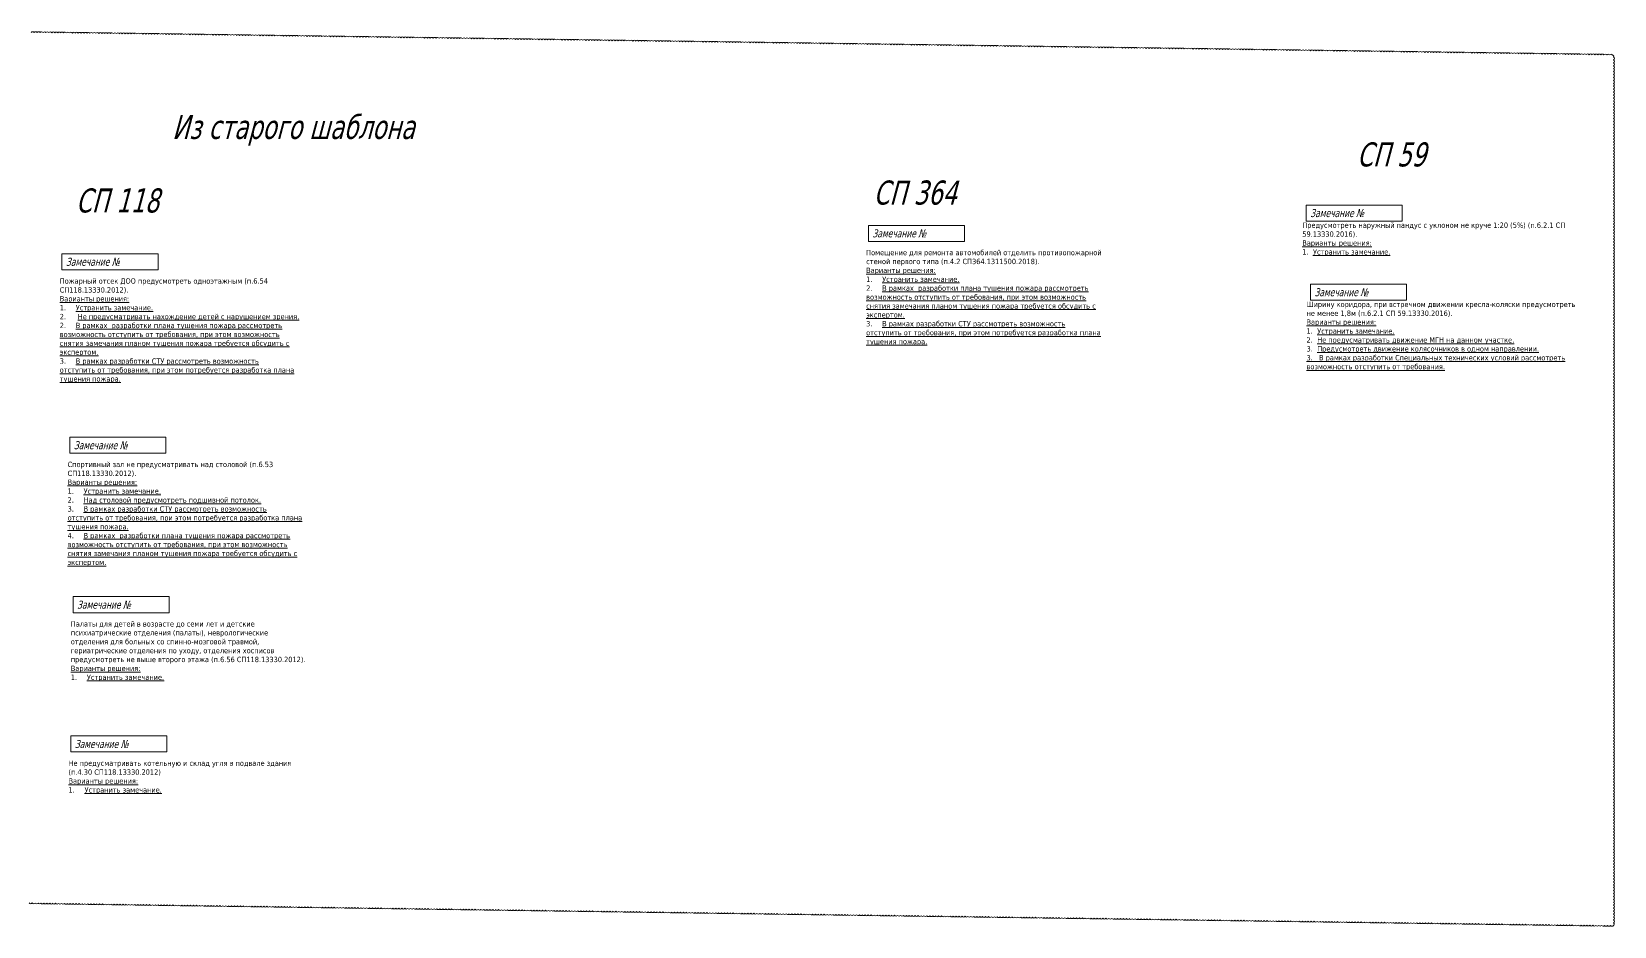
# Model space of a CAD drawing. Header units: millimetres. Extents: x -204396 to 1997851, y -2958255 to 237418.
# Drawn here: x 1819835 to 1997851, y -159197 to -58614 of the extents above; entities that cross this region are included whole.
import ezdxf

# ---------------------------------------------------------------- set-up
doc = ezdxf.new("R2010")
doc.units = ezdxf.units.MM
doc.layers.add('экспертиза', color=1, linetype='Continuous', lineweight=0)
doc.styles.add('ЭКСПЕРТИЗА', font='tahoma.ttf')

msp = doc.modelspace()

# ---------------------------------------------------------------- linework, layer by layer
at = {"layer": 'экспертиза'}
msp.add_lwpolyline([(1819559, -156566, 0.5205671), (1819889, -156571, 0.5205671), (1820219, -156576, 0.5205671), (1820549, -156580, 0.5205671), (1820879, -156585, 0.5205671), (1821209, -156590, 0.5205671), (1821539, -156595, 0.5205671), (1821869, -156599, 0.5205671), (1822199, -156604, 0.5205671), (1822529, -156609, 0.5205671), (1822859, -156613, 0.5205671), (1823189, -156618, 0.5205671), (1823519, -156623, 0.5205671), (1823849, -156628, 0.5205671), (1824178, -156632, 0.5205671), (1824508, -156637, 0.5205671), (1824838, -156642, 0.5205671), (1825168, -156646, 0.5205671), (1825498, -156651, 0.5205671), (1825828, -156656, 0.5205671), (1826158, -156661, 0.5205671), (1826488, -156665, 0.5205671), (1826818, -156670, 0.5205671), (1827148, -156675, 0.5205671), (1827478, -156679, 0.5205671), (1827808, -156684, 0.5205671), (1828138, -156689, 0.5205671), (1828468, -156694, 0.5205671), (1828798, -156698, 0.5205671), (1829128, -156703, 0.5205671), (1829458, -156708, 0.5205671), (1829788, -156713, 0.5205671), (1830118, -156717, 0.5205671), (1830448, -156722, 0.5205671), (1830778, -156727, 0.5205671), (1831108, -156731, 0.5205671), (1831438, -156736, 0.5205671), (1831768, -156741, 0.5205671), (1832098, -156746, 0.5205671), (1832428, -156750, 0.5205671), (1832758, -156755, 0.5205671), (1833088, -156760, 0.5205671), (1833418, -156764, 0.5205671), (1833748, -156769, 0.5205671), (1834078, -156774, 0.5205671), (1834408, -156779, 0.5205671), (1834737, -156783, 0.5205671), (1835067, -156788, 0.5205671), (1835397, -156793, 0.5205671), (1835727, -156797, 0.5205671), (1836057, -156802, 0.5205671), (1836387, -156807, 0.5205671), (1836717, -156812, 0.5205671), (1837047, -156816, 0.5205671), (1837377, -156821, 0.5205671), (1837707, -156826, 0.5205671), (1838037, -156830, 0.5205671), (1838367, -156835, 0.5205671), (1838697, -156840, 0.5205671), (1839027, -156845, 0.5205671), (1839357, -156849, 0.5205671), (1839687, -156854, 0.5205671), (1840017, -156859, 0.5205671), (1840347, -156863, 0.5205671), (1840677, -156868, 0.5205671), (1841007, -156873, 0.5205671), (1841337, -156878, 0.5205671), (1841667, -156882, 0.5205671), (1841997, -156887, 0.5205671), (1842327, -156892, 0.5205671), (1842657, -156896, 0.5205671), (1842987, -156901, 0.5205671), (1843317, -156906, 0.5205671), (1843647, -156911, 0.5205671), (1843977, -156915, 0.5205671), (1844307, -156920, 0.5205671), (1844637, -156925, 0.5205671), (1844967, -156929, 0.5205671), (1845297, -156934, 0.5205671), (1845626, -156939, 0.5205671), (1845956, -156944, 0.5205671), (1846286, -156948, 0.5205671), (1846616, -156953, 0.5205671), (1846946, -156958, 0.5205671), (1847276, -156962, 0.5205671), (1847606, -156967, 0.5205671), (1847936, -156972, 0.5205671), (1848266, -156977, 0.5205671), (1848596, -156981, 0.5205671), (1848926, -156986, 0.5205671), (1849256, -156991, 0.5205671), (1849586, -156995, 0.5205671), (1849916, -157000, 0.5205671), (1850246, -157005, 0.5205671), (1850576, -157010, 0.5205671), (1850906, -157014, 0.5205671), (1851236, -157019, 0.5205671), (1851566, -157024, 0.5205671), (1851896, -157029, 0.5205671), (1852226, -157033, 0.5205671), (1852556, -157038, 0.5205671), (1852886, -157043, 0.5205671), (1853216, -157047, 0.5205671), (1853546, -157052, 0.5205671), (1853876, -157057, 0.5205671), (1854206, -157062, 0.5205671), (1854536, -157066, 0.5205671), (1854866, -157071, 0.5205671), (1855196, -157076, 0.5205671), (1855526, -157080, 0.5205671), (1855856, -157085, 0.5205671), (1856185, -157090, 0.5205671), (1856515, -157095, 0.5205671), (1856845, -157099, 0.5205671), (1857175, -157104, 0.5205671), (1857505, -157109, 0.5205671), (1857835, -157113, 0.5205671), (1858165, -157118, 0.5205671), (1858495, -157123, 0.5205671), (1858825, -157128, 0.5205671), (1859155, -157132, 0.5205671), (1859485, -157137, 0.5205671), (1859815, -157142, 0.5205671), (1860145, -157146, 0.5205671), (1860475, -157151, 0.5205671), (1860805, -157156, 0.5205671), (1861135, -157161, 0.5205671), (1861465, -157165, 0.5205671), (1861795, -157170, 0.5205671), (1862125, -157175, 0.5205671), (1862455, -157179, 0.5205671), (1862785, -157184, 0.5205671), (1863115, -157189, 0.5205671), (1863445, -157194, 0.5205671), (1863775, -157198, 0.5205671), (1864105, -157203, 0.5205671), (1864435, -157208, 0.5205671), (1864765, -157212, 0.5205671), (1865095, -157217, 0.5205671), (1865425, -157222, 0.5205671), (1865755, -157227, 0.5205671), (1866085, -157231, 0.5205671), (1866415, -157236, 0.5205671), (1866745, -157241, 0.5205671), (1867074, -157245, 0.5205671), (1867404, -157250, 0.5205671), (1867734, -157255, 0.5205671), (1868064, -157260, 0.5205671), (1868394, -157264, 0.5205671), (1868724, -157269, 0.5205671), (1869054, -157274, 0.5205671), (1869384, -157278, 0.5205671), (1869714, -157283, 0.5205671), (1870044, -157288, 0.5205671), (1870374, -157293, 0.5205671), (1870704, -157297, 0.5205671), (1871034, -157302, 0.5205671), (1871364, -157307, 0.5205671), (1871694, -157312, 0.5205671), (1872024, -157316, 0.5205671), (1872354, -157321, 0.5205671), (1872684, -157326, 0.5205671), (1873014, -157330, 0.5205671), (1873344, -157335, 0.5205671), (1873674, -157340, 0.5205671), (1874004, -157345, 0.5205671), (1874334, -157349, 0.5205671), (1874664, -157354, 0.5205671), (1874994, -157359, 0.5205671), (1875324, -157363, 0.5205671), (1875654, -157368, 0.5205671), (1875984, -157373, 0.5205671), (1876314, -157378, 0.5205671), (1876644, -157382, 0.5205671), (1876974, -157387, 0.5205671), (1877304, -157392, 0.5205671), (1877633, -157396, 0.5205671), (1877963, -157401, 0.5205671), (1878293, -157406, 0.5205671), (1878623, -157411, 0.5205671), (1878953, -157415, 0.5205671), (1879283, -157420, 0.5205671), (1879613, -157425, 0.5205671), (1879943, -157429, 0.5205671), (1880273, -157434, 0.5205671), (1880603, -157439, 0.5205671), (1880933, -157444, 0.5205671), (1881263, -157448, 0.5205671), (1881593, -157453, 0.5205671), (1881923, -157458, 0.5205671), (1882253, -157462, 0.5205671), (1882583, -157467, 0.5205671), (1882913, -157472, 0.5205671), (1883243, -157477, 0.5205671), (1883573, -157481, 0.5205671), (1883903, -157486, 0.5205671), (1884233, -157491, 0.5205671), (1884563, -157495, 0.5205671), (1884893, -157500, 0.5205671), (1885223, -157505, 0.5205671), (1885553, -157510, 0.5205671), (1885883, -157514, 0.5205671), (1886213, -157519, 0.5205671), (1886543, -157524, 0.5205671), (1886873, -157528, 0.5205671), (1887203, -157533, 0.5205671), (1887533, -157538, 0.5205671), (1887863, -157543, 0.5205671), (1888193, -157547, 0.5205671), (1888522, -157552, 0.5205671), (1888852, -157557, 0.5205671), (1889182, -157561, 0.5205671), (1889512, -157566, 0.5205671), (1889842, -157571, 0.5205671), (1890172, -157576, 0.5205671), (1890502, -157580, 0.5205671), (1890832, -157585, 0.5205671), (1891162, -157590, 0.5205671), (1891492, -157595, 0.5205671), (1891822, -157599, 0.5205671), (1892152, -157604, 0.5205671), (1892482, -157609, 0.5205671), (1892812, -157613, 0.5205671), (1893142, -157618, 0.5205671), (1893472, -157623, 0.5205671), (1893802, -157628, 0.5205671), (1894132, -157632, 0.5205671), (1894462, -157637, 0.5205671), (1894792, -157642, 0.5205671), (1895122, -157646, 0.5205671), (1895452, -157651, 0.5205671), (1895782, -157656, 0.5205671), (1896112, -157661, 0.5205671), (1896442, -157665, 0.5205671), (1896772, -157670, 0.5205671), (1897102, -157675, 0.5205671), (1897432, -157679, 0.5205671), (1897762, -157684, 0.5205671), (1898092, -157689, 0.5205671), (1898422, -157694, 0.5205671), (1898752, -157698, 0.5205671), (1899081, -157703, 0.5205671), (1899411, -157708, 0.5205671), (1899741, -157712, 0.5205671), (1900071, -157717, 0.5205671), (1900401, -157722, 0.5205671), (1900731, -157727, 0.5205671), (1901061, -157731, 0.5205671), (1901391, -157736, 0.5205671), (1901721, -157741, 0.5205671), (1902051, -157745, 0.5205671), (1902381, -157750, 0.5205671), (1902711, -157755, 0.5205671), (1903041, -157760, 0.5205671), (1903371, -157764, 0.5205671), (1903701, -157769, 0.5205671), (1904031, -157774, 0.5205671), (1904361, -157778, 0.5205671), (1904691, -157783, 0.5205671), (1905021, -157788, 0.5205671), (1905351, -157793, 0.5205671), (1905681, -157797, 0.5205671), (1906011, -157802, 0.5205671), (1906341, -157807, 0.5205671), (1906671, -157811, 0.5205671), (1907001, -157816, 0.5205671), (1907331, -157821, 0.5205671), (1907661, -157826, 0.5205671), (1907991, -157830, 0.5205671), (1908321, -157835, 0.5205671), (1908651, -157840, 0.5205671), (1908981, -157844, 0.5205671), (1909311, -157849, 0.5205671), (1909641, -157854, 0.5205671), (1909970, -157859, 0.5205671), (1910300, -157863, 0.5205671), (1910630, -157868, 0.5205671), (1910960, -157873, 0.5205671), (1911290, -157877, 0.5205671), (1911620, -157882, 0.5205671), (1911950, -157887, 0.5205671), (1912280, -157892, 0.5205671), (1912610, -157896, 0.5205671), (1912940, -157901, 0.5205671), (1913270, -157906, 0.5205671), (1913600, -157911, 0.5205671), (1913930, -157915, 0.5205671), (1914260, -157920, 0.5205671), (1914590, -157925, 0.5205671), (1914920, -157929, 0.5205671), (1915250, -157934, 0.5205671), (1915580, -157939, 0.5205671), (1915910, -157944, 0.5205671), (1916240, -157948, 0.5205671), (1916570, -157953, 0.5205671), (1916900, -157958, 0.5205671), (1917230, -157962, 0.5205671), (1917560, -157967, 0.5205671), (1917890, -157972, 0.5205671), (1918220, -157977, 0.5205671), (1918550, -157981, 0.5205671), (1918880, -157986, 0.5205671), (1919210, -157991, 0.5205671), (1919540, -157995, 0.5205671), (1919870, -158000, 0.5205671), (1920200, -158005, 0.5205671), (1920529, -158010, 0.5205671), (1920859, -158014, 0.5205671), (1921189, -158019, 0.5205671), (1921519, -158024, 0.5205671), (1921849, -158028, 0.5205671), (1922179, -158033, 0.5205671), (1922509, -158038, 0.5205671), (1922839, -158043, 0.5205671), (1923169, -158047, 0.5205671), (1923499, -158052, 0.5205671), (1923829, -158057, 0.5205671), (1924159, -158061, 0.5205671), (1924489, -158066, 0.5205671), (1924819, -158071, 0.5205671), (1925149, -158076, 0.5205671), (1925479, -158080, 0.5205671), (1925809, -158085, 0.5205671), (1926139, -158090, 0.5205671), (1926469, -158094, 0.5205671), (1926799, -158099, 0.5205671), (1927129, -158104, 0.5205671), (1927459, -158109, 0.5205671), (1927789, -158113, 0.5205671), (1928119, -158118, 0.5205671), (1928449, -158123, 0.5205671), (1928779, -158127, 0.5205671), (1929109, -158132, 0.5205671), (1929439, -158137, 0.5205671), (1929769, -158142, 0.5205671), (1930099, -158146, 0.5205671), (1930429, -158151, 0.5205671), (1930759, -158156, 0.5205671), (1931089, -158160, 0.5205671), (1931418, -158165, 0.5205671), (1931748, -158170, 0.5205671), (1932078, -158175, 0.5205671), (1932408, -158179, 0.5205671), (1932738, -158184, 0.5205671), (1933068, -158189, 0.5205671), (1933398, -158194, 0.5205671), (1933728, -158198, 0.5205671), (1934058, -158203, 0.5205671), (1934388, -158208, 0.5205671), (1934718, -158212, 0.5205671), (1935048, -158217, 0.5205671), (1935378, -158222, 0.5205671), (1935708, -158227, 0.5205671), (1936038, -158231, 0.5205671), (1936368, -158236, 0.5205671), (1936698, -158241, 0.5205671), (1937028, -158245, 0.5205671), (1937358, -158250, 0.5205671), (1937688, -158255, 0.5205671), (1938018, -158260, 0.5205671), (1938348, -158264, 0.5205671), (1938678, -158269, 0.5205671), (1939008, -158274, 0.5205671), (1939338, -158278, 0.5205671), (1939668, -158283, 0.5205671), (1939998, -158288, 0.5205671), (1940328, -158293, 0.5205671), (1940658, -158297, 0.5205671), (1940988, -158302, 0.5205671), (1941318, -158307, 0.5205671), (1941648, -158311, 0.5205671), (1941977, -158316, 0.5205671), (1942307, -158321, 0.5205671), (1942637, -158326, 0.5205671), (1942967, -158330, 0.5205671), (1943297, -158335, 0.5205671), (1943627, -158340, 0.5205671), (1943957, -158344, 0.5205671), (1944287, -158349, 0.5205671), (1944617, -158354, 0.5205671), (1944947, -158359, 0.5205671), (1945277, -158363, 0.5205671), (1945607, -158368, 0.5205671), (1945937, -158373, 0.5205671), (1946267, -158377, 0.5205671), (1946597, -158382, 0.5205671), (1946927, -158387, 0.5205671), (1947257, -158392, 0.5205671), (1947587, -158396, 0.5205671), (1947917, -158401, 0.5205671), (1948247, -158406, 0.5205671), (1948577, -158410, 0.5205671), (1948907, -158415, 0.5205671), (1949237, -158420, 0.5205671), (1949567, -158425, 0.5205671), (1949897, -158429, 0.5205671), (1950227, -158434, 0.5205671), (1950557, -158439, 0.5205671), (1950887, -158443, 0.5205671), (1951217, -158448, 0.5205671), (1951547, -158453, 0.5205671), (1951877, -158458, 0.5205671), (1952207, -158462, 0.5205671), (1952537, -158467, 0.5205671), (1952866, -158472, 0.5205671), (1953196, -158477, 0.5205671), (1953526, -158481, 0.5205671), (1953856, -158486, 0.5205671), (1954186, -158491, 0.5205671), (1954516, -158495, 0.5205671), (1954846, -158500, 0.5205671), (1955176, -158505, 0.5205671), (1955506, -158510, 0.5205671), (1955836, -158514, 0.5205671), (1956166, -158519, 0.5205671), (1956496, -158524, 0.5205671), (1956826, -158528, 0.5205671), (1957156, -158533, 0.5205671), (1957486, -158538, 0.5205671), (1957816, -158543, 0.5205671), (1958146, -158547, 0.5205671), (1958476, -158552, 0.5205671), (1958806, -158557, 0.5205671), (1959136, -158561, 0.5205671), (1959466, -158566, 0.5205671), (1959796, -158571, 0.5205671), (1960126, -158576, 0.5205671), (1960456, -158580, 0.5205671), (1960786, -158585, 0.5205671), (1961116, -158590, 0.5205671), (1961446, -158594, 0.5205671), (1961776, -158599, 0.5205671), (1962106, -158604, 0.5205671), (1962436, -158609, 0.5205671), (1962766, -158613, 0.5205671), (1963096, -158618, 0.5205671), (1963425, -158623, 0.5205671), (1963755, -158627, 0.5205671), (1964085, -158632, 0.5205671), (1964415, -158637, 0.5205671), (1964745, -158642, 0.5205671), (1965075, -158646, 0.5205671), (1965405, -158651, 0.5205671), (1965735, -158656, 0.5205671), (1966065, -158660, 0.5205671), (1966395, -158665, 0.5205671), (1966725, -158670, 0.5205671), (1967055, -158675, 0.5205671), (1967385, -158679, 0.5205671), (1967715, -158684, 0.5205671), (1968045, -158689, 0.5205671), (1968375, -158693, 0.5205671), (1968705, -158698, 0.5205671), (1969035, -158703, 0.5205671), (1969365, -158708, 0.5205671), (1969695, -158712, 0.5205671), (1970025, -158717, 0.5205671), (1970355, -158722, 0.5205671), (1970685, -158726, 0.5205671), (1971015, -158731, 0.5205671), (1971345, -158736, 0.5205671), (1971675, -158741, 0.5205671), (1972005, -158745, 0.5205671), (1972335, -158750, 0.5205671), (1972665, -158755, 0.5205671), (1972995, -158759, 0.5205671), (1973325, -158764, 0.5205671), (1973655, -158769, 0.5205671), (1973985, -158774, 0.5205671), (1974314, -158778, 0.5205671), (1974644, -158783, 0.5205671), (1974974, -158788, 0.5205671), (1975304, -158793, 0.5205671), (1975634, -158797, 0.5205671), (1975964, -158802, 0.5205671), (1976294, -158807, 0.5205671), (1976624, -158811, 0.5205671), (1976954, -158816, 0.5205671), (1977284, -158821, 0.5205671), (1977614, -158826, 0.5205671), (1977944, -158830, 0.5205671), (1978274, -158835, 0.5205671), (1978604, -158840, 0.5205671), (1978934, -158844, 0.5205671), (1979264, -158849, 0.5205671), (1979594, -158854, 0.5205671), (1979924, -158859, 0.5205671), (1980254, -158863, 0.5205671), (1980584, -158868, 0.5205671), (1980914, -158873, 0.5205671), (1981244, -158877, 0.5205671), (1981574, -158882, 0.5205671), (1981904, -158887, 0.5205671), (1982234, -158892, 0.5205671), (1982564, -158896, 0.5205671), (1982894, -158901, 0.5205671), (1983224, -158906, 0.5205671), (1983554, -158910, 0.5205671), (1983884, -158915, 0.5205671), (1984214, -158920, 0.5205671), (1984544, -158925, 0.5205671), (1984873, -158929, 0.5205671), (1985203, -158934, 0.5205671), (1985533, -158939, 0.5205671), (1985863, -158943, 0.5205671), (1986193, -158948, 0.5205671), (1986523, -158953, 0.5205671), (1986853, -158958, 0.5205671), (1987183, -158962, 0.5205671), (1987513, -158967, 0.5205671), (1987843, -158972, 0.5205671), (1988173, -158976, 0.5205671), (1988503, -158981, 0.5205671), (1988833, -158986, 0.5205671), (1989163, -158991, 0.5205671), (1989493, -158995, 0.5205671), (1989823, -159000, 0.5205671), (1990153, -159005, 0.5205671), (1990483, -159009, 0.5205671), (1990813, -159014, 0.5205671), (1991143, -159019, 0.5205671), (1991473, -159024, 0.5205671), (1991803, -159028, 0.5205671), (1992133, -159033, 0.5205671), (1992463, -159038, 0.5205671), (1992793, -159042, 0.5205671), (1993123, -159047, 0.5205671), (1993453, -159052, 0.5205671), (1993783, -159057, 0.5205671), (1994113, -159061, 0.5205671), (1994443, -159066, 0.5205671), (1994773, -159071, 0.5205671), (1995103, -159076, 0.5205671), (1995433, -159080, 0.5205671), (1995762, -159085, 0.5205671), (1996092, -159090, 0.5205671), (1996422, -159094, 0.5205671), (1996752, -159099, 0.5205671), (1997082, -159104, 0.5205671), (1997412, -159109, 0.5205671), (1997742, -159113, 0.5205671), (1997765, -158806, 0.5205671), (1997765, -158476, 0.5205671), (1997765, -158146, 0.5205671), (1997765, -157816, 0.5205671), (1997765, -157486, 0.5205671), (1997765, -157156, 0.5205671), (1997765, -156826, 0.5205671), (1997765, -156496, 0.5205671), (1997765, -156166, 0.5205671), (1997765, -155836, 0.5205671), (1997765, -155506, 0.5205671), (1997765, -155176, 0.5205671), (1997765, -154846, 0.5205671), (1997765, -154516, 0.5205671), (1997765, -154186, 0.5205671), (1997765, -153856, 0.5205671), (1997765, -153526, 0.5205671), (1997765, -153196, 0.5205671), (1997765, -152866, 0.5205671), (1997765, -152536, 0.5205671), (1997765, -152206, 0.5205671), (1997765, -151876, 0.5205671), (1997765, -151546, 0.5205671), (1997765, -151216, 0.5205671), (1997765, -150886, 0.5205671), (1997765, -150556, 0.5205671), (1997765, -150226, 0.5205671), (1997765, -149896, 0.5205671), (1997765, -149566, 0.5205671), (1997765, -149236, 0.5205671), (1997765, -148906, 0.5205671), (1997765, -148576, 0.5205671), (1997765, -148246, 0.5205671), (1997765, -147916, 0.5205671), (1997765, -147586, 0.5205671), (1997765, -147256, 0.5205671), (1997765, -146926, 0.5205671), (1997765, -146596, 0.5205671), (1997765, -146266, 0.5205671), (1997765, -145936, 0.5205671), (1997765, -145606, 0.5205671), (1997765, -145276, 0.5205671), (1997765, -144946, 0.5205671), (1997765, -144616, 0.5205671), (1997765, -144286, 0.5205671), (1997765, -143956, 0.5205671), (1997765, -143626, 0.5205671), (1997765, -143296, 0.5205671), (1997765, -142966, 0.5205671), (1997765, -142636, 0.5205671), (1997765, -142306, 0.5205671), (1997765, -141976, 0.5205671), (1997765, -141646, 0.5205671), (1997765, -141316, 0.5205671), (1997765, -140986, 0.5205671), (1997765, -140656, 0.5205671), (1997765, -140326, 0.5205671), (1997765, -139996, 0.5205671), (1997765, -139666, 0.5205671), (1997765, -139336, 0.5205671), (1997765, -139006, 0.5205671), (1997765, -138676, 0.5205671), (1997765, -138346, 0.5205671), (1997765, -138016, 0.5205671), (1997765, -137686, 0.5205671), (1997765, -137356, 0.5205671), (1997765, -137026, 0.5205671), (1997765, -136696, 0.5205671), (1997765, -136366, 0.5205671), (1997765, -136036, 0.5205671), (1997765, -135706, 0.5205671), (1997765, -135376, 0.5205671), (1997765, -135046, 0.5205671), (1997765, -134716, 0.5205671), (1997765, -134386, 0.5205671), (1997765, -134056, 0.5205671), (1997765, -133726, 0.5205671), (1997765, -133396, 0.5205671), (1997765, -133066, 0.5205671), (1997765, -132736, 0.5205671), (1997765, -132406, 0.5205671), (1997765, -132076, 0.5205671), (1997765, -131746, 0.5205671), (1997765, -131416, 0.5205671), (1997765, -131086, 0.5205671), (1997765, -130756, 0.5205671), (1997765, -130426, 0.5205671), (1997765, -130096, 0.5205671), (1997765, -129766, 0.5205671), (1997765, -129436, 0.5205671), (1997765, -129106, 0.5205671), (1997765, -128776, 0.5205671), (1997765, -128446, 0.5205671), (1997765, -128116, 0.5205671), (1997765, -127786, 0.5205671), (1997765, -127456, 0.5205671), (1997765, -127126, 0.5205671), (1997765, -126796, 0.5205671), (1997765, -126466, 0.5205671), (1997765, -126136, 0.5205671), (1997765, -125806, 0.5205671), (1997765, -125476, 0.5205671), (1997765, -125146, 0.5205671), (1997765, -124816, 0.5205671), (1997765, -124486, 0.5205671), (1997765, -124156, 0.5205671), (1997765, -123826, 0.5205671), (1997765, -123496, 0.5205671), (1997765, -123166, 0.5205671), (1997765, -122836, 0.5205671), (1997765, -122506, 0.5205671), (1997765, -122176, 0.5205671), (1997765, -121846, 0.5205671), (1997765, -121516, 0.5205671), (1997765, -121186, 0.5205671), (1997765, -120856, 0.5205671), (1997765, -120526, 0.5205671), (1997765, -120196, 0.5205671), (1997765, -119866, 0.5205671), (1997765, -119536, 0.5205671), (1997765, -119206, 0.5205671), (1997765, -118876, 0.5205671), (1997765, -118546, 0.5205671), (1997765, -118216, 0.5205671), (1997765, -117886, 0.5205671), (1997765, -117556, 0.5205671), (1997765, -117226, 0.5205671), (1997765, -116896, 0.5205671), (1997765, -116566, 0.5205671), (1997765, -116236, 0.5205671), (1997765, -115906, 0.5205671), (1997765, -115576, 0.5205671), (1997765, -115246, 0.5205671), (1997765, -114916, 0.5205671), (1997765, -114586, 0.5205671), (1997765, -114256, 0.5205671), (1997765, -113926, 0.5205671), (1997765, -113596, 0.5205671), (1997765, -113266, 0.5205671), (1997765, -112936, 0.5205671), (1997765, -112606, 0.5205671), (1997765, -112276, 0.5205671), (1997765, -111946, 0.5205671), (1997765, -111616, 0.5205671), (1997765, -111286, 0.5205671), (1997765, -110956, 0.5205671), (1997765, -110626, 0.5205671), (1997765, -110296, 0.5205671), (1997765, -109966, 0.5205671), (1997765, -109636, 0.5205671), (1997765, -109306, 0.5205671), (1997765, -108976, 0.5205671), (1997765, -108646, 0.5205671), (1997765, -108316, 0.5205671), (1997765, -107986, 0.5205671), (1997765, -107656, 0.5205671), (1997765, -107326, 0.5205671), (1997765, -106996, 0.5205671), (1997765, -106666, 0.5205671), (1997765, -106336, 0.5205671), (1997765, -106006, 0.5205671), (1997765, -105676, 0.5205671), (1997765, -105346, 0.5205671), (1997765, -105016, 0.5205671), (1997765, -104686, 0.5205671), (1997765, -104356, 0.5205671), (1997765, -104026, 0.5205671), (1997765, -103696, 0.5205671), (1997765, -103366, 0.5205671), (1997765, -103036, 0.5205671), (1997765, -102706, 0.5205671), (1997765, -102376, 0.5205671), (1997765, -102046, 0.5205671), (1997765, -101716, 0.5205671), (1997765, -101386, 0.5205671), (1997765, -101056, 0.5205671), (1997765, -100726, 0.5205671), (1997765, -100396, 0.5205671), (1997765, -100066, 0.5205671), (1997765, -99736, 0.5205671), (1997765, -99406, 0.5205671), (1997765, -99076, 0.5205671), (1997765, -98746, 0.5205671), (1997765, -98416, 0.5205671), (1997765, -98086, 0.5205671), (1997765, -97756, 0.5205671), (1997765, -97426, 0.5205671), (1997765, -97096, 0.5205671), (1997765, -96766, 0.5205671), (1997765, -96436, 0.5205671), (1997765, -96106, 0.5205671), (1997765, -95776, 0.5205671), (1997765, -95446, 0.5205671), (1997765, -95116, 0.5205671), (1997765, -94786, 0.5205671), (1997765, -94456, 0.5205671), (1997765, -94126, 0.5205671), (1997765, -93796, 0.5205671), (1997765, -93466, 0.5205671), (1997765, -93136, 0.5205671), (1997765, -92806, 0.5205671), (1997765, -92476, 0.5205671), (1997765, -92146, 0.5205671), (1997765, -91816, 0.5205671), (1997765, -91486, 0.5205671), (1997765, -91156, 0.5205671), (1997765, -90826, 0.5205671), (1997765, -90496, 0.5205671), (1997765, -90166, 0.5205671), (1997765, -89836, 0.5205671), (1997765, -89506, 0.5205671), (1997765, -89176, 0.5205671), (1997765, -88846, 0.5205671), (1997765, -88516, 0.5205671), (1997765, -88186, 0.5205671), (1997765, -87856, 0.5205671), (1997765, -87526, 0.5205671), (1997765, -87196, 0.5205671), (1997765, -86866, 0.5205671), (1997765, -86536, 0.5205671), (1997765, -86206, 0.5205671), (1997765, -85876, 0.5205671), (1997765, -85546, 0.5205671), (1997765, -85216, 0.5205671), (1997765, -84886, 0.5205671), (1997765, -84556, 0.5205671), (1997765, -84226, 0.5205671), (1997765, -83896, 0.5205671), (1997765, -83566, 0.5205671), (1997765, -83236, 0.5205671), (1997765, -82906, 0.5205671), (1997765, -82576, 0.5205671), (1997765, -82246, 0.5205671), (1997765, -81916, 0.5205671), (1997765, -81586, 0.5205671), (1997765, -81256, 0.5205671), (1997765, -80926, 0.5205671), (1997765, -80596, 0.5205671), (1997765, -80266, 0.5205671), (1997765, -79936, 0.5205671), (1997765, -79606, 0.5205671), (1997765, -79276, 0.5205671), (1997765, -78946, 0.5205671), (1997765, -78616, 0.5205671), (1997765, -78286, 0.5205671), (1997765, -77956, 0.5205671), (1997765, -77626, 0.5205671), (1997765, -77296, 0.5205671), (1997765, -76966, 0.5205671), (1997765, -76636, 0.5205671), (1997765, -76306, 0.5205671), (1997765, -75976, 0.5205671), (1997765, -75646, 0.5205671), (1997765, -75316, 0.5205671), (1997765, -74986, 0.5205671), (1997765, -74656, 0.5205671), (1997765, -74326, 0.5205671), (1997765, -73996, 0.5205671), (1997765, -73666, 0.5205671), (1997765, -73336, 0.5205671), (1997765, -73006, 0.5205671), (1997765, -72676, 0.5205671), (1997765, -72346, 0.5205671), (1997765, -72016, 0.5205671), (1997765, -71686, 0.5205671), (1997765, -71356, 0.5205671), (1997765, -71026, 0.5205671), (1997765, -70696, 0.5205671), (1997765, -70366, 0.5205671), (1997765, -70036, 0.5205671), (1997765, -69706, 0.5205671), (1997765, -69376, 0.5205671), (1997765, -69046, 0.5205671), (1997765, -68716, 0.5205671), (1997765, -68386, 0.5205671), (1997765, -68056, 0.5205671), (1997765, -67726, 0.5205671), (1997765, -67396, 0.5205671), (1997765, -67066, 0.5205671), (1997765, -66736, 0.5205671), (1997765, -66406, 0.5205671), (1997765, -66076, 0.5205671), (1997765, -65746, 0.5205671), (1997765, -65416, 0.5205671), (1997765, -65086, 0.5205671), (1997765, -64756, 0.5205671), (1997765, -64426, 0.5205671), (1997765, -64096, 0.5205671), (1997765, -63766, 0.5205671), (1997765, -63436, 0.5205671), (1997765, -63106, 0.5205671), (1997765, -62776, 0.5205671), (1997765, -62446, 0.5205671), (1997765, -62116, 0.5205671), (1997765, -61786, 0.5205671), (1997765, -61456, 0.5205671), (1997649, -61240, 0.5205671), (1997319, -61235, 0.5205671), (1996989, -61230, 0.5205671), (1996659, -61226, 0.5205671), (1996329, -61221, 0.5205671), (1995999, -61216, 0.5205671), (1995669, -61212, 0.5205671), (1995339, -61207, 0.5205671), (1995009, -61202, 0.5205671), (1994679, -61197, 0.5205671), (1994349, -61193, 0.5205671), (1994020, -61188, 0.5205671), (1993690, -61183, 0.5205671), (1993360, -61178, 0.5205671), (1993030, -61174, 0.5205671), (1992700, -61169, 0.5205671), (1992370, -61164, 0.5205671), (1992040, -61160, 0.5205671), (1991710, -61155, 0.5205671), (1991380, -61150, 0.5205671), (1991050, -61145, 0.5205671), (1990720, -61141, 0.5205671), (1990390, -61136, 0.5205671), (1990060, -61131, 0.5205671), (1989730, -61127, 0.5205671), (1989400, -61122, 0.5205671), (1989070, -61117, 0.5205671), (1988740, -61112, 0.5205671), (1988410, -61108, 0.5205671), (1988080, -61103, 0.5205671), (1987750, -61098, 0.5205671), (1987420, -61094, 0.5205671), (1987090, -61089, 0.5205671), (1986760, -61084, 0.5205671), (1986430, -61079, 0.5205671), (1986100, -61075, 0.5205671), (1985770, -61070, 0.5205671), (1985440, -61065, 0.5205671), (1985110, -61061, 0.5205671), (1984780, -61056, 0.5205671), (1984450, -61051, 0.5205671), (1984120, -61046, 0.5205671), (1983790, -61042, 0.5205671), (1983460, -61037, 0.5205671), (1983131, -61032, 0.5205671), (1982801, -61028, 0.5205671), (1982471, -61023, 0.5205671), (1982141, -61018, 0.5205671), (1981811, -61013, 0.5205671), (1981481, -61009, 0.5205671), (1981151, -61004, 0.5205671), (1980821, -60999, 0.5205671), (1980491, -60995, 0.5205671), (1980161, -60990, 0.5205671), (1979831, -60985, 0.5205671), (1979501, -60980, 0.5205671), (1979171, -60976, 0.5205671), (1978841, -60971, 0.5205671), (1978511, -60966, 0.5205671), (1978181, -60962, 0.5205671), (1977851, -60957, 0.5205671), (1977521, -60952, 0.5205671), (1977191, -60947, 0.5205671), (1976861, -60943, 0.5205671), (1976531, -60938, 0.5205671), (1976201, -60933, 0.5205671), (1975871, -60929, 0.5205671), (1975541, -60924, 0.5205671), (1975211, -60919, 0.5205671), (1974881, -60914, 0.5205671), (1974551, -60910, 0.5205671), (1974221, -60905, 0.5205671), (1973891, -60900, 0.5205671), (1973561, -60895, 0.5205671), (1973231, -60891, 0.5205671), (1972901, -60886, 0.5205671), (1972572, -60881, 0.5205671), (1972242, -60877, 0.5205671), (1971912, -60872, 0.5205671), (1971582, -60867, 0.5205671), (1971252, -60862, 0.5205671), (1970922, -60858, 0.5205671), (1970592, -60853, 0.5205671), (1970262, -60848, 0.5205671), (1969932, -60844, 0.5205671), (1969602, -60839, 0.5205671), (1969272, -60834, 0.5205671), (1968942, -60829, 0.5205671), (1968612, -60825, 0.5205671), (1968282, -60820, 0.5205671), (1967952, -60815, 0.5205671), (1967622, -60811, 0.5205671), (1967292, -60806, 0.5205671), (1966962, -60801, 0.5205671), (1966632, -60796, 0.5205671), (1966302, -60792, 0.5205671), (1965972, -60787, 0.5205671), (1965642, -60782, 0.5205671), (1965312, -60778, 0.5205671), (1964982, -60773, 0.5205671), (1964652, -60768, 0.5205671), (1964322, -60763, 0.5205671), (1963992, -60759, 0.5205671), (1963662, -60754, 0.5205671), (1963332, -60749, 0.5205671), (1963002, -60745, 0.5205671), (1962672, -60740, 0.5205671), (1962342, -60735, 0.5205671), (1962012, -60730, 0.5205671), (1961683, -60726, 0.5205671), (1961353, -60721, 0.5205671), (1961023, -60716, 0.5205671), (1960693, -60712, 0.5205671), (1960363, -60707, 0.5205671), (1960033, -60702, 0.5205671), (1959703, -60697, 0.5205671), (1959373, -60693, 0.5205671), (1959043, -60688, 0.5205671), (1958713, -60683, 0.5205671), (1958383, -60679, 0.5205671), (1958053, -60674, 0.5205671), (1957723, -60669, 0.5205671), (1957393, -60664, 0.5205671), (1957063, -60660, 0.5205671), (1956733, -60655, 0.5205671), (1956403, -60650, 0.5205671), (1956073, -60646, 0.5205671), (1955743, -60641, 0.5205671), (1955413, -60636, 0.5205671), (1955083, -60631, 0.5205671), (1954753, -60627, 0.5205671), (1954423, -60622, 0.5205671), (1954093, -60617, 0.5205671), (1953763, -60612, 0.5205671), (1953433, -60608, 0.5205671), (1953103, -60603, 0.5205671), (1952773, -60598, 0.5205671), (1952443, -60594, 0.5205671), (1952113, -60589, 0.5205671), (1951783, -60584, 0.5205671), (1951453, -60579, 0.5205671), (1951124, -60575, 0.5205671), (1950794, -60570, 0.5205671), (1950464, -60565, 0.5205671), (1950134, -60561, 0.5205671), (1949804, -60556, 0.5205671), (1949474, -60551, 0.5205671), (1949144, -60546, 0.5205671), (1948814, -60542, 0.5205671), (1948484, -60537, 0.5205671), (1948154, -60532, 0.5205671), (1947824, -60528, 0.5205671), (1947494, -60523, 0.5205671), (1947164, -60518, 0.5205671), (1946834, -60513, 0.5205671), (1946504, -60509, 0.5205671), (1946174, -60504, 0.5205671), (1945844, -60499, 0.5205671), (1945514, -60495, 0.5205671), (1945184, -60490, 0.5205671), (1944854, -60485, 0.5205671), (1944524, -60480, 0.5205671), (1944194, -60476, 0.5205671), (1943864, -60471, 0.5205671), (1943534, -60466, 0.5205671), (1943204, -60462, 0.5205671), (1942874, -60457, 0.5205671), (1942544, -60452, 0.5205671), (1942214, -60447, 0.5205671), (1941884, -60443, 0.5205671), (1941554, -60438, 0.5205671), (1941224, -60433, 0.5205671), (1940894, -60429, 0.5205671), (1940564, -60424, 0.5205671), (1940235, -60419, 0.5205671), (1939905, -60414, 0.5205671), (1939575, -60410, 0.5205671), (1939245, -60405, 0.5205671), (1938915, -60400, 0.5205671), (1938585, -60396, 0.5205671), (1938255, -60391, 0.5205671), (1937925, -60386, 0.5205671), (1937595, -60381, 0.5205671), (1937265, -60377, 0.5205671), (1936935, -60372, 0.5205671), (1936605, -60367, 0.5205671), (1936275, -60363, 0.5205671), (1935945, -60358, 0.5205671), (1935615, -60353, 0.5205671), (1935285, -60348, 0.5205671), (1934955, -60344, 0.5205671), (1934625, -60339, 0.5205671), (1934295, -60334, 0.5205671), (1933965, -60330, 0.5205671), (1933635, -60325, 0.5205671), (1933305, -60320, 0.5205671), (1932975, -60315, 0.5205671), (1932645, -60311, 0.5205671), (1932315, -60306, 0.5205671), (1931985, -60301, 0.5205671), (1931655, -60296, 0.5205671), (1931325, -60292, 0.5205671), (1930995, -60287, 0.5205671), (1930665, -60282, 0.5205671), (1930335, -60278, 0.5205671), (1930005, -60273, 0.5205671), (1929676, -60268, 0.5205671), (1929346, -60263, 0.5205671), (1929016, -60259, 0.5205671), (1928686, -60254, 0.5205671), (1928356, -60249, 0.5205671), (1928026, -60245, 0.5205671), (1927696, -60240, 0.5205671), (1927366, -60235, 0.5205671), (1927036, -60230, 0.5205671), (1926706, -60226, 0.5205671), (1926376, -60221, 0.5205671), (1926046, -60216, 0.5205671), (1925716, -60212, 0.5205671), (1925386, -60207, 0.5205671), (1925056, -60202, 0.5205671), (1924726, -60197, 0.5205671), (1924396, -60193, 0.5205671), (1924066, -60188, 0.5205671), (1923736, -60183, 0.5205671), (1923406, -60179, 0.5205671), (1923076, -60174, 0.5205671), (1922746, -60169, 0.5205671), (1922416, -60164, 0.5205671), (1922086, -60160, 0.5205671), (1921756, -60155, 0.5205671), (1921426, -60150, 0.5205671), (1921096, -60146, 0.5205671), (1920766, -60141, 0.5205671), (1920436, -60136, 0.5205671), (1920106, -60131, 0.5205671), (1919776, -60127, 0.5205671), (1919446, -60122, 0.5205671), (1919117, -60117, 0.5205671), (1918787, -60113, 0.5205671), (1918457, -60108, 0.5205671), (1918127, -60103, 0.5205671), (1917797, -60098, 0.5205671), (1917467, -60094, 0.5205671), (1917137, -60089, 0.5205671), (1916807, -60084, 0.5205671), (1916477, -60080, 0.5205671), (1916147, -60075, 0.5205671), (1915817, -60070, 0.5205671), (1915487, -60065, 0.5205671), (1915157, -60061, 0.5205671), (1914827, -60056, 0.5205671), (1914497, -60051, 0.5205671), (1914167, -60047, 0.5205671), (1913837, -60042, 0.5205671), (1913507, -60037, 0.5205671), (1913177, -60032, 0.5205671), (1912847, -60028, 0.5205671), (1912517, -60023, 0.5205671), (1912187, -60018, 0.5205671), (1911857, -60013, 0.5205671), (1911527, -60009, 0.5205671), (1911197, -60004, 0.5205671), (1910867, -59999, 0.5205671), (1910537, -59995, 0.5205671), (1910207, -59990, 0.5205671), (1909877, -59985, 0.5205671), (1909547, -59980, 0.5205671), (1909217, -59976, 0.5205671), (1908887, -59971, 0.5205671), (1908557, -59966, 0.5205671), (1908228, -59962, 0.5205671), (1907898, -59957, 0.5205671), (1907568, -59952, 0.5205671), (1907238, -59947, 0.5205671), (1906908, -59943, 0.5205671), (1906578, -59938, 0.5205671), (1906248, -59933, 0.5205671), (1905918, -59929, 0.5205671), (1905588, -59924, 0.5205671), (1905258, -59919, 0.5205671), (1904928, -59914, 0.5205671), (1904598, -59910, 0.5205671), (1904268, -59905, 0.5205671), (1903938, -59900, 0.5205671), (1903608, -59896, 0.5205671), (1903278, -59891, 0.5205671), (1902948, -59886, 0.5205671), (1902618, -59881, 0.5205671), (1902288, -59877, 0.5205671), (1901958, -59872, 0.5205671), (1901628, -59867, 0.5205671), (1901298, -59863, 0.5205671), (1900968, -59858, 0.5205671), (1900638, -59853, 0.5205671), (1900308, -59848, 0.5205671), (1899978, -59844, 0.5205671), (1899648, -59839, 0.5205671), (1899318, -59834, 0.5205671), (1898988, -59830, 0.5205671), (1898658, -59825, 0.5205671), (1898328, -59820, 0.5205671), (1897998, -59815, 0.5205671), (1897669, -59811, 0.5205671), (1897339, -59806, 0.5205671), (1897009, -59801, 0.5205671), (1896679, -59797, 0.5205671), (1896349, -59792, 0.5205671), (1896019, -59787, 0.5205671), (1895689, -59782, 0.5205671), (1895359, -59778, 0.5205671), (1895029, -59773, 0.5205671), (1894699, -59768, 0.5205671), (1894369, -59764, 0.5205671), (1894039, -59759, 0.5205671), (1893709, -59754, 0.5205671), (1893379, -59749, 0.5205671), (1893049, -59745, 0.5205671), (1892719, -59740, 0.5205671), (1892389, -59735, 0.5205671), (1892059, -59730, 0.5205671), (1891729, -59726, 0.5205671), (1891399, -59721, 0.5205671), (1891069, -59716, 0.5205671), (1890739, -59712, 0.5205671), (1890409, -59707, 0.5205671), (1890079, -59702, 0.5205671), (1889749, -59697, 0.5205671), (1889419, -59693, 0.5205671), (1889089, -59688, 0.5205671), (1888759, -59683, 0.5205671), (1888429, -59679, 0.5205671), (1888099, -59674, 0.5205671), (1887769, -59669, 0.5205671), (1887439, -59664, 0.5205671), (1887109, -59660, 0.5205671), (1886780, -59655, 0.5205671), (1886450, -59650, 0.5205671), (1886120, -59646, 0.5205671), (1885790, -59641, 0.5205671), (1885460, -59636, 0.5205671), (1885130, -59631, 0.5205671), (1884800, -59627, 0.5205671), (1884470, -59622, 0.5205671), (1884140, -59617, 0.5205671), (1883810, -59613, 0.5205671), (1883480, -59608, 0.5205671), (1883150, -59603, 0.5205671), (1882820, -59598, 0.5205671), (1882490, -59594, 0.5205671), (1882160, -59589, 0.5205671), (1881830, -59584, 0.5205671), (1881500, -59580, 0.5205671), (1881170, -59575, 0.5205671), (1880840, -59570, 0.5205671), (1880510, -59565, 0.5205671), (1880180, -59561, 0.5205671), (1879850, -59556, 0.5205671), (1879520, -59551, 0.5205671), (1879190, -59547, 0.5205671), (1878860, -59542, 0.5205671), (1878530, -59537, 0.5205671), (1878200, -59532, 0.5205671), (1877870, -59528, 0.5205671), (1877540, -59523, 0.5205671), (1877210, -59518, 0.5205671), (1876880, -59514, 0.5205671), (1876550, -59509, 0.5205671), (1876221, -59504, 0.5205671), (1875891, -59499, 0.5205671), (1875561, -59495, 0.5205671), (1875231, -59490, 0.5205671), (1874901, -59485, 0.5205671), (1874571, -59481, 0.5205671), (1874241, -59476, 0.5205671), (1873911, -59471, 0.5205671), (1873581, -59466, 0.5205671), (1873251, -59462, 0.5205671), (1872921, -59457, 0.5205671), (1872591, -59452, 0.5205671), (1872261, -59448, 0.5205671), (1871931, -59443, 0.5205671), (1871601, -59438, 0.5205671), (1871271, -59433, 0.5205671), (1870941, -59429, 0.5205671), (1870611, -59424, 0.5205671), (1870281, -59419, 0.5205671), (1869951, -59414, 0.5205671), (1869621, -59410, 0.5205671), (1869291, -59405, 0.5205671), (1868961, -59400, 0.5205671), (1868631, -59396, 0.5205671), (1868301, -59391, 0.5205671), (1867971, -59386, 0.5205671), (1867641, -59381, 0.5205671), (1867311, -59377, 0.5205671), (1866981, -59372, 0.5205671), (1866651, -59367, 0.5205671), (1866321, -59363, 0.5205671), (1865991, -59358, 0.5205671), (1865661, -59353, 0.5205671), (1865332, -59348, 0.5205671), (1865002, -59344, 0.5205671), (1864672, -59339, 0.5205671), (1864342, -59334, 0.5205671), (1864012, -59330, 0.5205671), (1863682, -59325, 0.5205671), (1863352, -59320, 0.5205671), (1863022, -59315, 0.5205671), (1862692, -59311, 0.5205671), (1862362, -59306, 0.5205671), (1862032, -59301, 0.5205671), (1861702, -59297, 0.5205671), (1861372, -59292, 0.5205671), (1861042, -59287, 0.5205671), (1860712, -59282, 0.5205671), (1860382, -59278, 0.5205671), (1860052, -59273, 0.5205671), (1859722, -59268, 0.5205671), (1859392, -59264, 0.5205671), (1859062, -59259, 0.5205671), (1858732, -59254, 0.5205671), (1858402, -59249, 0.5205671), (1858072, -59245, 0.5205671), (1857742, -59240, 0.5205671), (1857412, -59235, 0.5205671), (1857082, -59231, 0.5205671), (1856752, -59226, 0.5205671), (1856422, -59221, 0.5205671), (1856092, -59216, 0.5205671), (1855762, -59212, 0.5205671), (1855432, -59207, 0.5205671), (1855102, -59202, 0.5205671), (1854773, -59198, 0.5205671), (1854443, -59193, 0.5205671), (1854113, -59188, 0.5205671), (1853783, -59183, 0.5205671), (1853453, -59179, 0.5205671), (1853123, -59174, 0.5205671), (1852793, -59169, 0.5205671), (1852463, -59165, 0.5205671), (1852133, -59160, 0.5205671), (1851803, -59155, 0.5205671), (1851473, -59150, 0.5205671), (1851143, -59146, 0.5205671), (1850813, -59141, 0.5205671), (1850483, -59136, 0.5205671), (1850153, -59131, 0.5205671), (1849823, -59127, 0.5205671), (1849493, -59122, 0.5205671), (1849163, -59117, 0.5205671), (1848833, -59113, 0.5205671), (1848503, -59108, 0.5205671), (1848173, -59103, 0.5205671), (1847843, -59098, 0.5205671), (1847513, -59094, 0.5205671), (1847183, -59089, 0.5205671), (1846853, -59084, 0.5205671), (1846523, -59080, 0.5205671), (1846193, -59075, 0.5205671), (1845863, -59070, 0.5205671), (1845533, -59065, 0.5205671), (1845203, -59061, 0.5205671), (1844873, -59056, 0.5205671), (1844543, -59051, 0.5205671), (1844213, -59047, 0.5205671), (1843884, -59042, 0.5205671), (1843554, -59037, 0.5205671), (1843224, -59032, 0.5205671), (1842894, -59028, 0.5205671), (1842564, -59023, 0.5205671), (1842234, -59018, 0.5205671), (1841904, -59014, 0.5205671), (1841574, -59009, 0.5205671), (1841244, -59004, 0.5205671), (1840914, -58999, 0.5205671), (1840584, -58995, 0.5205671), (1840254, -58990, 0.5205671), (1839924, -58985, 0.5205671), (1839594, -58981, 0.5205671), (1839264, -58976, 0.5205671), (1838934, -58971, 0.5205671), (1838604, -58966, 0.5205671), (1838274, -58962, 0.5205671), (1837944, -58957, 0.5205671), (1837614, -58952, 0.5205671), (1837284, -58948, 0.5205671), (1836954, -58943, 0.5205671), (1836624, -58938, 0.5205671), (1836294, -58933, 0.5205671), (1835964, -58929, 0.5205671), (1835634, -58924, 0.5205671), (1835304, -58919, 0.5205671), (1834974, -58915, 0.5205671), (1834644, -58910, 0.5205671), (1834314, -58905, 0.5205671), (1833984, -58900, 0.5205671), (1833654, -58896, 0.5205671), (1833325, -58891, 0.5205671), (1832995, -58886, 0.5205671), (1832665, -58882, 0.5205671), (1832335, -58877, 0.5205671), (1832005, -58872, 0.5205671), (1831675, -58867, 0.5205671), (1831345, -58863, 0.5205671), (1831015, -58858, 0.5205671), (1830685, -58853, 0.5205671), (1830355, -58848, 0.5205671), (1830025, -58844, 0.5205671), (1829695, -58839, 0.5205671), (1829365, -58834, 0.5205671), (1829035, -58830, 0.5205671), (1828705, -58825, 0.5205671), (1828375, -58820, 0.5205671), (1828045, -58815, 0.5205671), (1827715, -58811, 0.5205671), (1827385, -58806, 0.5205671), (1827055, -58801, 0.5205671), (1826725, -58797, 0.5205671), (1826395, -58792, 0.5205671), (1826065, -58787, 0.5205671), (1825735, -58782, 0.5205671), (1825405, -58778, 0.5205671), (1825075, -58773, 0.5205671), (1824745, -58768, 0.5205671), (1824415, -58764, 0.5205671), (1824085, -58759, 0.5205671), (1823755, -58754, 0.5205671), (1823425, -58749, 0.5205671), (1823095, -58745, 0.5205671), (1822765, -58740, 0.5205671), (1822436, -58735, 0.5205671), (1822106, -58731, 0.5205671), (1821776, -58726, 0.5205671), (1821446, -58721, 0.5205671), (1821116, -58716, 0.5205671), (1820786, -58712, 0.5205671), (1820456, -58707, 0.5205671), (1820126, -58702, 0.5205671), (1819796, -58698, 0.5205671)], format="xyb", dxfattribs=at)
at = {"layer": 'экспертиза', "lineweight": 0}
for points in [[(1963200, -78106), (1974000, -78106), (1974000, -79906), (1963200, -79906), (1963200, -78106)], [(1913955, -80388), (1924755, -80388), (1924755, -82188), (1913955, -82188), (1913955, -80388)], [(1823247, -83586), (1834047, -83586), (1834047, -85386), (1823247, -85386), (1823247, -83586)], [(1963675, -87006), (1974475, -87006), (1974475, -88806), (1963675, -88806), (1963675, -87006)], [(1824134, -104208), (1834934, -104208), (1834934, -106008), (1824134, -106008), (1824134, -104208)], [(1824498, -122134), (1835298, -122134), (1835298, -123934), (1824498, -123934), (1824498, -122134)], [(1824239, -137797), (1835039, -137797), (1835039, -139597), (1824239, -139597), (1824239, -137797)]]:
    msp.add_lwpolyline(points, dxfattribs=at)

# ---------------------------------------------------------------- texts
at = {"layer": 'экспертиза', "lineweight": 0, "style": 'ЭКСПЕРТИЗА', "oblique": 14.99998, "width": 0.8}
for s, height, p in [('Из старого шаблона', 2700, (1835637, -70667)), ('Замечание №', 900, (1963650, -79456)), ('Замечание №', 900, (1914405, -81738)), ('Замечание №', 900, (1823697, -84936)), ('Замечание №', 900, (1964125, -88356)), ('Замечание №', 900, (1824584, -105558)), ('Замечание №', 900, (1824948, -123484)), ('Замечание №', 900, (1824689, -139147))]:
    msp.add_text(s, height=height, dxfattribs=at).set_placement(p)
at = {"layer": 'экспертиза', "color": 2, "lineweight": 0, "style": 'ЭКСПЕРТИЗА', "oblique": 14.99998, "width": 0.8}
for s, p in [('СП 59', (1968896, -73763)), ('СП 118', (1824803, -78940)), ('СП 364', (1914521, -78050))]:
    msp.add_text(s, height=2700, dxfattribs=at).set_placement(p)
at = {"layer": 'экспертиза', "lineweight": 0, "ltscale": 100, "char_height": 600, "attachment_point": 1, "style": 'ЭКСПЕРТИЗА'}
for s, insert, width in [('\\pt1200;Предусмотреть наружный пандус с уклоном не круче 1:20 (5%) {\\C2;(п.6.2.1 СП 59.13330.2016).\\L\\P\\C6;Варианты решения:\\P\\l1.^I\\LУстранить замечание.}', (1962755, -80070), 29427.02), ('\\pt1200;Помещение для ремонта автомобилей отделить противопожарной стеной первого типа ({\\C2;п.4.2 СП364.1311500.2018}).{\\L\\C6;\\PВарианты решения:\\P\\pt1800;\\l1.^I\\LУстранить замечание.\\P\\l2.^I\\LВ рамках  разработки плана тушения пожара рассмотреть возможность отступить от требования, при этом возможность снятия замечания планом тушения пожара требуется обсудить с экспертом.\\P\\l3.^I\\LВ рамках разработки СТУ рассмотреть возможность отступить от требования, при этом потребуется разработка плана тушения пожара.}', (1913698, -83146), 25338.67), ('\\pt1200;Пожарный отсек ДОО предусмотреть одноэтажным ({\\C2;п.6.54 СП118.13330.2012}).{\\L\\C6;\\PВарианты решения:\\P\\pt1800;\\l1.^I\\LУстранить замечание.\\P\\l2.^I\\L Не предусматривать нахождение детей с нарушением зрения.\\P\\l2.^I\\LВ рамках  разработки плана тушения пожара рассмотреть возможность отступить от требования, при этом возможность снятия замечания планом тушения пожара требуется обсудить с экспертом.\\P\\l3.^I\\LВ рамках разработки СТУ рассмотреть возможность отступить от требования, при этом потребуется разработка плана тушения пожара.}', (1822990, -86343), 25338.67), ('\\pt1200;Ширину коридора, при встречном движении кресла-коляски предусмотреть не менее 1,8м {\\C2;(п.6.2.1 СП 59.13330.2016).\\L\\P\\C6;Варианты решения:\\P\\l1.^I\\LУстранить замечание.\\P\\l\\C2;2.^I\\LНе предусматривать движение МГН на данном участке.\\P\\l\\C6;3.^I\\LПредусмотреть движение колясочников в одном направлении.\\P\\pt600,1200;3.   В рамках разработки Специальных технических условий рассмотреть возможность отступить от требования.}', (1963229, -88970), 29427.02), ('\\pt1200;Спортивный зал не предусматривать над столовой ({\\C2;п.6.53 СП118.13330.2012}).{\\L\\C6;\\PВарианты решения:\\P\\pt1800;\\l1.^I\\LУстранить замечание.\\P\\l2.^I\\LНад столовой предусмотреть подшивной потолок.\\P\\l3.^I\\LВ рамках разработки СТУ рассмотреть возможность отступить от требования, при этом потребуется разработка плана тушения пожара.\\P\\l4.^I\\LВ рамках  разработки плана тушения пожара рассмотреть возможность отступить от требования, при этом возможность снятия замечания планом тушения пожара требуется обсудить с экспертом.}', (1823878, -106965), 25338.67), ('\\pt1200;Палаты для детей в возрасте до семи лет и детские психиатрические отделения (палаты), неврологические отделения для больных со спинно-мозговой травмой, гериатрические отделения по уходу, отделения хосписов предусмотреть не выше второго этажа ({\\C2;п.6.56 СП118.13330.2012}).{\\L\\C6;\\PВарианты решения:\\P\\pt1800;\\l1.^I\\LУстранить замечание.}', (1824242, -124892), 25338.67), ('\\pt1200;Не предусматривать котельную и склад угля в подвале здания ({\\C2;п.4.30 СП118.13330.2012}){\\L\\C6;\\PВарианты решения:\\P\\pt1800;\\l1.^I\\LУстранить замечание.}', (1823983, -140555), 25338.67)]:
    msp.add_mtext(s, dxfattribs=dict(at, insert=insert, width=width))

doc.saveas('drawing.dxf')
